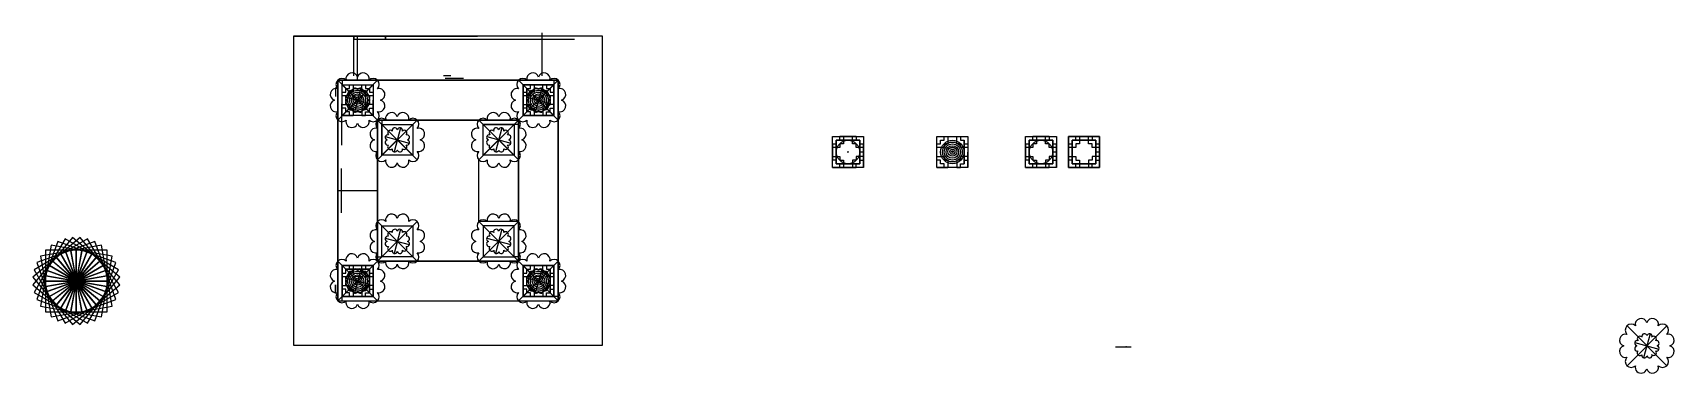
# Model space of a CAD drawing. Header units: inches. Extents: x -350 to 1883, y -36 to 427.
import ezdxf

# ---------------------------------------------------------------- set-up
doc = ezdxf.new("R2010")
doc.units = ezdxf.units.IN
doc.header["$MEASUREMENT"] = 0
for name, color, linetype in [('2ND st', 30, 'Continuous'), ('b', 7, 'Continuous'), ('car', 255, 'Continuous'), ('Chura 1', 210, 'Continuous'), ('Chura_M', 200, 'Continuous'), ('Chura_Top', 80, 'Continuous'), ('PL_C', 150, 'Continuous')]:
    doc.layers.add(name, color=color, linetype=linetype)

# ---------------------------------------------------------------- blocks, each defined once
blk = doc.blocks.new('*U28')
at = {"layer": 'Chura 1'}
blk.add_lwpolyline([(21, -21), (21, 21), (-21, 21), (-21, -21)], close=True, dxfattribs=at)
blk = doc.blocks.new('*U29')
at = {"layer": 'Chura 1', "color": 0, "linetype": 'ByBlock', "lineweight": -2, "transparency": 16777216}
for p, rotation in [((742.3, 174.7), 329.9999999999999), ((747.4, 175.6), 320), ((752.6, 175.6), 310.0000000000001), ((757.7, 174.7), 300.0000000000001), ((721.3, 153.7), 30.0000000000007), ((723.1, 158.6), 20.00000000000076), ((725.7, 163), 10.00000000000078), ((733, 170.3), 349.9999999999999), ((737.4, 172.9), 340), ((762.6, 172.9), 290.0000000000001), ((767, 170.3), 280.0000000000001), ((771, 167), 270.0000000000002), ((774.3, 163), 260.0000000000002), ((776.9, 158.6), 250.0000000000001), ((778.7, 153.7), 240.0000000000001), ((720.4, 148.6), 40.00000000000062), ((720.4, 143.4), 50.00000000000058), ((721.3, 138.3), 60.00000000000059), ((723.1, 133.4), 70.00000000000055), ((779.6, 148.6), 230.0000000000002), ((779.6, 143.4), 220.0000000000002), ((778.7, 138.3), 210.0000000000003), ((776.9, 133.4), 200.0000000000003), ((725.7, 129), 80.00000000000053), ((729, 125), 90.00000000000053), ((733, 121.7), 100.0000000000005), ((737.4, 119.1), 110.0000000000005), ((742.3, 117.3), 120.0000000000004), ((747.4, 116.4), 130.0000000000005), ((752.6, 116.4), 140.0000000000004), ((757.7, 117.3), 150.0000000000004), ((762.6, 119.1), 160.0000000000004), ((767, 121.7), 170.0000000000004), ((774.3, 129), 190.0000000000003), ((771, 125), 180)]:
    blk.add_blockref('*U28', p, dxfattribs=dict(at, rotation=rotation))
blk.add_blockref('*U28', (729, 167), dxfattribs=at)

msp = doc.modelspace()

# ---------------------------------------------------------------- linework, layer by layer
at = {"layer": '2ND st', "extrusion": (0, 1, 0), "elevation": 308.5}
msp.add_lwpolyline([(-311, 372), (-215, 372), (-119, 372)], dxfattribs=at)
at = {"layer": '2ND st', "extrusion": (-1, 0, 0), "elevation": -119}
msp.add_lwpolyline([(-308.5, 372), (-212.5, 372), (-116.5, 372)], dxfattribs=at)
at = {"layer": '2ND st'}
for points, elevation in [([(119, 308.5), (125, 308.5), (125, 302.5), (167, 302.5), (167, 260.5), (125, 260.5), (125, 302.5)], 468), ([(167, 260.5), (125, 302.5), (125, 260.5), (167, 302.5)], 468), ([(311, 308.5), (311, 302.5), (305, 302.5), (305, 260.5), (263, 260.5), (263, 302.5), (305, 302.5)], 468), ([(263, 260.5), (305, 302.5), (263, 302.5), (305, 260.5)], 468), ([(311, 308.5), (311, 116.5)], 372), ([(119, 116.5), (119, 122.5), (125, 122.5), (125, 164.5), (167, 164.5), (167, 122.5), (125, 122.5)], 468), ([(125, 122.5), (167, 164.5), (167, 122.5), (125, 164.5)], 468), ([(311, 116.5), (311, 170.5), (257, 170.5)], 468), ([(311, 116.5), (311, 122.5), (305, 122.5), (305, 164.5), (263, 164.5), (263, 122.5), (305, 122.5)], 468), ([(263, 164.5), (305, 122.5), (305, 164.5), (263, 122.5)], 468)]:
    msp.add_lwpolyline(points, dxfattribs=dict(at, elevation=elevation))
at = {"layer": '2ND st', "extrusion": (1, 0, 0), "elevation": 257}
for points in [[(170.5, 468), (170.5, 588), (254.5, 588)], [(170.5, 588), (170.5, 768), (254.5, 768)]]:
    msp.add_lwpolyline(points, dxfattribs=at)
at = {"layer": '2ND st', "extrusion": (0, 1, 0)}
msp.add_circle((-215, 372, 308.5), 96, dxfattribs=at)
at = {"layer": '2ND st', "extrusion": (-1, 0, 0)}
msp.add_circle((-212.5, 372, -119), 96, dxfattribs=at)
at = {"layer": 'b'}
for points, elevation in [([(65, 362.5), (65, 212.5)], 348), ([(70, 330.5), (70, 274.5)], 48), ([(311, 308.5), (311, 212.5), (311, 116.5)], 468), ([(70, 182.5), (70, 242.5)], 48), ([(65, 212.5), (119, 212.5)], 348), ([(119, 116.5), (215, 116.5), (311, 116.5)], 468)]:
    msp.add_lwpolyline(points, dxfattribs=dict(at, elevation=elevation))
at = {"layer": 'b', "extrusion": (-1, 0, 0), "elevation": -119}
for points in [[(-212.5, 468), (-308.5, 468)], [(-212.5, 348), (-212.5, 468), (-116.5, 468)]]:
    msp.add_lwpolyline(points, dxfattribs=at)
at = {"layer": 'b', "extrusion": (0, 1, 0), "elevation": 308.5}
msp.add_lwpolyline([(-119, 468), (-215, 468), (-311, 468)], dxfattribs=at)
at = {"layer": 'car'}
for points, elevation in [([(343, 368.5), (343, 427)], 48), ([(5, 2.5), (425, 2.5), (425, 422.5), (5, 422.5), (5, 2.5)], 48), ([(5, 422.5), (215, 422.5)], 48), ([(87, 368.5), (87, 422.5)], 48), ([(87, 422.5), (87, 418.5), (387, 418.5)], 48), ([(92, 362.5), (92, 422.5)], 48), ([(215, 422.5), (219, 422.5), (211, 422.5)], 48), ([(317, 422.5), (313, 422.5)], 48), ([(365, 362.5), (65, 362.5), (65, 62.5), (365, 62.5), (365, 362.5)], 150), ([(65, 362.5), (65, 212.5), (65, 62.5)], 198), ([(65, 362.5), (65, 357.5), (65, 352.5), (65, 340.5), (65, 335.5), (65, 330.5)], 198), ([(219, 368.5), (215, 368.5)], 48.1)]:
    msp.add_lwpolyline(points, dxfattribs=dict(at, elevation=elevation))
at = {"layer": 'car', "extrusion": (0, 1, 0)}
for points, elevation in [([(-87, 48), (-87, 150)], 422.5), ([(-130, 48), (-130, 44), (-175, 44), (-175, 48), (-130, 48)], 422.5), ([(-255, 48), (-175, 48), (-175, 44), (-255, 44), (-255, 48)], 422.5), ([(-317, 48), (-313, 48), (-313, 34.5)], 422.5), ([(-365, 198), (-215, 198), (-65, 198)], 362.5), ([(-65, 348), (-365, 348)], 362.5), ([(-65, 198), (-70, 198), (-75, 198), (-87, 198), (-92, 198), (-97, 198)], 362.5), ([(-65, 198), (-215, 198)], 362.5), ([(-215, 48), (-113, 48), (-113, 150)], 362.5), ([(-219, 48.1), (-209, 47.8)], 368.5), ([(-211, 48.1), (-236, 48.1)], 365.5), ([(-215, 48), (-317, 48), (-317, 150)], 362.5), ([(-62, 150), (-62, 198)], 84.5)]:
    msp.add_lwpolyline(points, dxfattribs=dict(at, elevation=elevation))
at = {"layer": 'car', "extrusion": (1, 0, 0)}
for points, elevation in [([(422.5, 48), (418.5, 48), (418.5, 44), (422.5, 44), (422.5, 48)], 130), ([(62.5, 48), (62.5, 198), (212.5, 198), (362.5, 198)], 365), ([(62.5, 348), (362.5, 348)], 365), ([(62.5, 198), (212.5, 198)], 365), ([(62.5, 198), (67.5, 198), (72.5, 198), (84.5, 198), (89.5, 198), (94.5, 198)], 365)]:
    msp.add_lwpolyline(points, dxfattribs=dict(at, elevation=elevation))
at = {"layer": 'car', "elevation": 48}
msp.add_lwpolyline([(65, 62.5), (365, 62.5), (365, 362.5), (65, 362.5)], close=True, dxfattribs=at)
at = {"layer": 'car', "extrusion": (-1, 0, 0)}
for points, elevation in [([(-62.5, 48), (-62.5, 348), (-362.5, 348)], -65), ([(-362.5, 48), (-362.5, 348)], -65), ([(-357.5, 198), (-352.5, 198)], -65), ([(-357.5, 198), (-357.5, 150), (-335.5, 150), (-335.5, 198)], -65), ([(-352.5, 150), (-352.5, 198), (-340.5, 198), (-340.5, 150)], -62), ([(-352.5, 198), (-340.5, 198)], -65), ([(-340.5, 198), (-335.5, 198)], -65), ([(-84.5, 198), (-89.5, 198)], -65), ([(-89.5, 198), (-89.5, 150)], -65), ([(-84.5, 150), (-84.5, 198), (-72.5, 198), (-72.5, 150), (-84.5, 150)], -62), ([(-72.5, 198), (-72.5, 150)], -62), ([(-72.5, 198), (-84.5, 198)], -65), ([(-72.5, 198), (-67.5, 198)], -65), ([(-67.5, 198), (-67.5, 150)], -65)]:
    msp.add_lwpolyline(points, dxfattribs=dict(at, elevation=elevation))
at = {"layer": 'car', "extrusion": (0, -1, 0)}
for points, elevation in [([(65, 48), (65, 198), (215, 198), (365, 198)], -62.5), ([(65, 348), (365, 348)], -62.5), ([(65, 198), (70, 198), (75, 198), (87, 198), (92, 198), (92, 193)], -62.5), ([(70, 198), (70, 150)], -62.5), ([(70, 150), (70, 198)], -59.5), ([(75, 198), (75, 150)], -59.5), ([(87, 198), (87, 150)], -59.5), ([(343, 198), (343, 150)], -59.5), ([(355, 198), (355, 150)], -59.5), ([(360, 198), (360, 150)], -62.5)]:
    msp.add_lwpolyline(points, dxfattribs=dict(at, elevation=elevation))
at = {"layer": 'car', "extrusion": (0, 1, 0)}
for points in [[(-1123, -204), (-1123, -84)], [(-1123, -204), (-1144, -204)], [(-1123, -204), (-1123, -199), (-1144, -199)], [(-1123, -199), (-1123, -189), (-1138, -189)], [(-1123, -189), (-1123, -169), (-1138, -169)], [(-1123, -169), (-1123, -149), (-1133, -149)]]:
    msp.add_lwpolyline(points, dxfattribs=at)
at = {"layer": 'car', "extrusion": (-1, 0, 0)}
msp.add_circle((-212.5, 198, -65), 150, dxfattribs=at)
at = {"layer": 'car', "extrusion": (0, 1, 0)}
msp.add_circle((-215, 198, 362.5), 150, dxfattribs=at)
at = {"layer": 'car', "extrusion": (1, 0, 0)}
msp.add_circle((212.5, 198, 365), 150, dxfattribs=at)
at = {"layer": 'car'}
msp.add_spline([(1123, 0, -84), (1133, 0, -149), (1138, 0, -169), (1138, 0, -189), (1144, 0, -199), (1144, 0, -204)], degree=3, dxfattribs=at)
at = {"layer": 'Chura 1'}
for points, elevation in [([(65, 308.5), (119, 362.5)], 348), ([(65, 362.5), (119, 308.5)], 348), ([(311, 308.5), (365, 362.5)], 348), ([(311, 362.5), (365, 308.5)], 348), ([(365, 362.5), (359, 362.5), (359, 356.5), (317, 356.5), (317, 314.5), (359, 314.5), (359, 356.5)], 348), ([(71, 356.5), (113, 314.5)], 348), ([(71, 314.5), (113, 356.5)], 348), ([(71, 314.5), (113, 356.5)], 348), ([(71, 356.5), (113, 314.5)], 348), ([(71, 314.5), (113, 356.5)], 348), ([(71, 356.5), (113, 314.5)], 348), ([(75.7, 339.9), (108.4, 331.1)], 228), ([(75.7, 339.9), (108.4, 331.1)], 318), ([(96.4, 351.9), (87.6, 319.2)], 228), ([(96.4, 351.9), (87.6, 319.2)], 318), ([(317, 314.5), (359, 356.5)], 348), ([(317, 356.5), (359, 314.5)], 348), ([(359, 356.5), (317, 314.5), (317, 356.5), (359, 314.5)], 348), ([(317, 314.5), (359, 356.5)], 348), ([(317, 356.5), (359, 314.5)], 348), ([(321.7, 339.9), (354.4, 331.1)], 228), ([(321.7, 339.9), (354.4, 331.1)], 318), ([(342.4, 351.9), (333.6, 319.2)], 228), ([(342.4, 351.9), (333.6, 319.2)], 318), ([(119, 254.5), (173, 308.5)], 468), ([(119, 308.5), (173, 254.5)], 468), ([(150.4, 297.9), (141.6, 265.2)], 348), ([(150.4, 297.9), (141.6, 265.2)], 438), ([(257, 254.5), (311, 308.5)], 468), ([(257, 308.5), (311, 254.5)], 468), ([(288.4, 297.9), (279.6, 265.2)], 348), ([(288.4, 297.9), (279.6, 265.2)], 438), ([(129.7, 285.9), (162.4, 277.1)], 348), ([(129.7, 285.9), (162.4, 277.1)], 438), ([(267.7, 285.9), (300.4, 277.1)], 348), ([(267.7, 285.9), (300.4, 277.1)], 438), ([(119, 116.5), (173, 170.5)], 468), ([(119, 170.5), (173, 116.5)], 468), ([(150.4, 159.9), (141.6, 127.2)], 348), ([(150.4, 159.9), (141.6, 127.2)], 438), ([(257, 116.5), (311, 170.5)], 468), ([(257, 170.5), (311, 116.5)], 468), ([(288.4, 159.9), (279.6, 127.2)], 348), ([(288.4, 159.9), (279.6, 127.2)], 438), ([(129.7, 147.9), (162.4, 139.1)], 348), ([(129.7, 147.9), (162.4, 139.1)], 438), ([(267.7, 147.9), (300.4, 139.1)], 348), ([(267.7, 147.9), (300.4, 139.1)], 438), ([(65, 62.5), (119, 116.5)], 348), ([(65, 116.5), (119, 62.5)], 348), ([(311, 62.5), (365, 116.5)], 348), ([(311, 116.5), (365, 62.5)], 348), ([(65, 62.5), (71, 62.5), (71, 68.5), (113, 68.5), (113, 110.5), (71, 110.5), (71, 68.5)], 348), ([(71, 68.5), (113, 110.5)], 348), ([(71, 110.5), (113, 68.5)], 348), ([(71, 110.5), (113, 68.5), (113, 110.5), (71, 68.5)], 348), ([(71, 68.5), (113, 110.5)], 348), ([(71, 110.5), (113, 68.5)], 348), ([(75.7, 93.9), (108.4, 85.1)], 228), ([(75.7, 93.9), (108.4, 85.1)], 318), ([(96.4, 105.9), (87.6, 73.2)], 228), ([(96.4, 105.9), (87.6, 73.2)], 318), ([(365, 62.5), (365, 68.5), (359, 68.5), (359, 110.5), (317, 110.5), (317, 68.5), (359, 68.5)], 348), ([(359, 68.5), (317, 110.5), (359, 110.5), (317, 68.5)], 348), ([(317, 68.5), (359, 110.5)], 348), ([(317, 110.5), (359, 68.5)], 348), ([(317, 68.5), (359, 110.5)], 348), ([(317, 110.5), (359, 68.5)], 348), ([(321.7, 93.9), (354.4, 85.1)], 228), ([(321.7, 93.9), (354.4, 85.1)], 318), ([(342.4, 105.9), (333.6, 73.2)], 228), ([(342.4, 105.9), (333.6, 73.2)], 318), ([(1818.5, -25.5), (1872.5, 28.5)], 120), ([(1818.5, 28.5), (1872.5, -25.5)], 120), ([(1829.2, 5.9), (1861.9, -2.9)], 90), ([(1849.9, 17.9), (1841.1, -14.8)], 90)]:
    msp.add_lwpolyline(points, dxfattribs=dict(at, elevation=elevation))
for points in [[(1829.2, 5.9), (1861.9, -2.9)], [(1849.9, 17.9), (1841.1, -14.8)]]:
    msp.add_lwpolyline(points, dxfattribs=at)
for centre, radius, start, end in [((70.7, 356.8, 348), 8.07, 45, 225), ((84.2, 364.6, 348), 8.07, 15, 195), ((99.8, 364.6, 348), 8.07, 345, 165), ((113.3, 356.8, 348), 8.07, 315, 135), ((316.7, 356.8, 348), 8.07, 45, 225), ((330.2, 364.6, 348), 8.07, 15, 195), ((345.8, 364.6, 348), 8.07, 345, 165), ((359.3, 356.8, 348), 8.07, 315, 135), ((62.9, 343.3, 348), 8.07, 75, 255), ((62.9, 327.7, 348), 8.07, 105, 285), ((79.1, 339, 228), 3.59, 75, 255), ((79.1, 339, 318), 3.59, 75, 255), ((79.1, 332, 228), 3.59, 105, 285), ((79.1, 332, 318), 3.59, 105, 285), ((82.6, 345, 228), 3.59, 45, 225), ((82.6, 345, 318), 3.59, 45, 225), ((88.6, 348.4, 228), 3.59, 15, 195), ((88.6, 348.4, 318), 3.59, 15, 195), ((95.5, 348.4, 228), 3.59, 345, 165), ((95.5, 348.4, 318), 3.59, 345, 165), ((101.5, 345, 228), 3.59, 315, 135), ((101.5, 345, 318), 3.59, 315, 135), ((105, 339, 228), 3.59, 285, 105), ((105, 339, 318), 3.59, 285, 105), ((105, 332, 228), 3.59, 255, 75), ((105, 332, 318), 3.59, 255, 75), ((121.1, 343.3, 348), 8.07, 285, 105), ((121.1, 327.7, 348), 8.07, 255, 75), ((308.9, 343.3, 348), 8.07, 75, 255), ((308.9, 327.7, 348), 8.07, 105, 285), ((325.1, 339, 228), 3.59, 75, 255), ((325.1, 339, 318), 3.59, 75, 255), ((325.1, 332, 228), 3.59, 105, 285), ((325.1, 332, 318), 3.59, 105, 285), ((328.6, 345, 228), 3.59, 45, 225), ((328.6, 345, 318), 3.59, 45, 225), ((334.6, 348.4, 228), 3.59, 15, 195), ((334.6, 348.4, 318), 3.59, 15, 195), ((341.5, 348.4, 228), 3.59, 345, 165), ((341.5, 348.4, 318), 3.59, 345, 165), ((347.5, 345, 228), 3.59, 315, 135), ((347.5, 345, 318), 3.59, 315, 135), ((351, 339, 228), 3.59, 285, 105), ((351, 339, 318), 3.59, 285, 105), ((351, 332, 228), 3.59, 255, 75), ((351, 332, 318), 3.59, 255, 75), ((367.1, 343.3, 348), 8.07, 285, 105), ((367.1, 327.7, 348), 8.07, 255, 75), ((70.7, 314.2, 348), 8.07, 135, 315), ((82.6, 325.9, 228), 3.68, 134.5948, 314.5948), ((82.6, 325.9, 318), 3.68, 134.5948, 314.5948), ((88.7, 322.6, 228), 3.52, 167.6224, 344.6973), ((88.7, 322.6, 318), 3.52, 167.6224, 344.6973), ((95.5, 322.6, 228), 3.59, 195, 15), ((95.5, 322.6, 318), 3.59, 195, 15), ((101.5, 326, 228), 3.59, 225, 45), ((101.5, 326, 318), 3.59, 225, 45), ((113.3, 314.2, 348), 8.07, 225, 45), ((138.2, 310.6, 468), 8.07, 15, 195), ((153.8, 310.6, 468), 8.07, 345, 165), ((276.2, 310.6, 468), 8.07, 15, 195), ((291.8, 310.6, 468), 8.07, 345, 165), ((316.7, 314.2, 348), 8.07, 135, 315), ((328.6, 325.9, 228), 3.68, 134.5948, 314.5948), ((328.6, 325.9, 318), 3.68, 134.5948, 314.5948), ((334.7, 322.6, 228), 3.52, 167.6224, 344.6973), ((334.7, 322.6, 318), 3.52, 167.6224, 344.6973), ((341.5, 322.6, 228), 3.59, 195, 15), ((341.5, 322.6, 318), 3.59, 195, 15), ((347.5, 326, 228), 3.59, 225, 45), ((347.5, 326, 318), 3.59, 225, 45), ((359.3, 314.2, 348), 8.07, 225, 45), ((84.2, 306.4, 348), 8.07, 165, 345), ((99.8, 306.4, 348), 8.07, 195, 15), ((116.9, 289.3, 468), 8.07, 75, 255), ((124.7, 302.8, 468), 8.07, 45, 225), ((136.6, 291, 348), 3.59, 45, 225), ((136.6, 291, 438), 3.59, 45, 225), ((142.6, 294.4, 348), 3.59, 15, 195), ((142.6, 294.4, 438), 3.59, 15, 195), ((149.5, 294.4, 348), 3.59, 345, 165), ((149.5, 294.4, 438), 3.59, 345, 165), ((155.5, 291, 348), 3.59, 315, 135), ((155.5, 291, 438), 3.59, 315, 135), ((167.3, 302.8, 468), 8.07, 315, 135), ((175.1, 289.3, 468), 8.07, 285, 105), ((254.9, 289.3, 468), 8.07, 75, 255), ((262.7, 302.8, 468), 8.07, 45, 225), ((274.6, 291, 348), 3.59, 45, 225), ((274.6, 291, 438), 3.59, 45, 225), ((280.6, 294.4, 348), 3.59, 15, 195), ((280.6, 294.4, 438), 3.59, 15, 195), ((287.5, 294.4, 348), 3.59, 345, 165), ((287.5, 294.4, 438), 3.59, 345, 165), ((293.5, 291, 348), 3.59, 315, 135), ((293.5, 291, 438), 3.59, 315, 135), ((305.3, 302.8, 468), 8.07, 315, 135), ((313.1, 289.3, 468), 8.07, 285, 105), ((330.2, 306.4, 348), 8.07, 165, 345), ((345.8, 306.4, 348), 8.07, 195, 15), ((116.9, 273.7, 468), 8.07, 105, 285), ((133.1, 285, 348), 3.59, 75, 255), ((133.1, 285, 438), 3.59, 75, 255), ((133.1, 278, 348), 3.59, 105, 285), ((133.1, 278, 438), 3.59, 105, 285), ((136.6, 271.9, 348), 3.68, 134.5948, 314.5948), ((136.6, 271.9, 438), 3.68, 134.5948, 314.5948), ((142.7, 268.6, 348), 3.52, 167.6224, 344.6973), ((142.7, 268.6, 438), 3.52, 167.6224, 344.6973), ((149.5, 268.6, 348), 3.59, 195, 15), ((149.5, 268.6, 438), 3.59, 195, 15), ((155.5, 272, 348), 3.59, 225, 45), ((155.5, 272, 438), 3.59, 225, 45), ((159, 285, 348), 3.59, 285, 105), ((159, 285, 438), 3.59, 285, 105), ((159, 278, 348), 3.59, 255, 75), ((159, 278, 438), 3.59, 255, 75), ((175.1, 273.7, 468), 8.07, 255, 75), ((254.9, 273.7, 468), 8.07, 105, 285), ((271.1, 285, 348), 3.59, 75, 255), ((271.1, 285, 438), 3.59, 75, 255), ((271.1, 278, 348), 3.59, 105, 285), ((271.1, 278, 438), 3.59, 105, 285), ((274.6, 271.9, 348), 3.68, 134.5948, 314.5948), ((274.6, 271.9, 438), 3.68, 134.5948, 314.5948), ((280.7, 268.6, 348), 3.52, 167.6224, 344.6973), ((280.7, 268.6, 438), 3.52, 167.6224, 344.6973), ((287.5, 268.6, 348), 3.59, 195, 15), ((287.5, 268.6, 438), 3.59, 195, 15), ((293.5, 272, 348), 3.59, 225, 45), ((293.5, 272, 438), 3.59, 225, 45), ((297, 285, 348), 3.59, 285, 105), ((297, 285, 438), 3.59, 285, 105), ((297, 278, 348), 3.59, 255, 75), ((297, 278, 438), 3.59, 255, 75), ((313.1, 273.7, 468), 8.07, 255, 75), ((124.7, 260.2, 468), 8.07, 135, 315), ((138.2, 252.4, 468), 8.07, 165, 345), ((153.8, 252.4, 468), 8.07, 195, 15), ((167.3, 260.2, 468), 8.07, 225, 45), ((262.7, 260.2, 468), 8.07, 135, 315), ((276.2, 252.4, 468), 8.07, 165, 345), ((291.8, 252.4, 468), 8.07, 195, 15), ((305.3, 260.2, 468), 8.07, 225, 45), ((138.2, 172.6, 468), 8.07, 15, 195), ((153.8, 172.6, 468), 8.07, 345, 165), ((276.2, 172.6, 468), 8.07, 15, 195), ((291.8, 172.6, 468), 8.07, 345, 165), ((116.9, 151.3, 468), 8.07, 75, 255), ((124.7, 164.8, 468), 8.07, 45, 225), ((136.6, 153, 348), 3.59, 45, 225), ((136.6, 153, 438), 3.59, 45, 225), ((142.6, 156.4, 348), 3.59, 15, 195), ((142.6, 156.4, 438), 3.59, 15, 195), ((149.5, 156.4, 348), 3.59, 345, 165), ((149.5, 156.4, 438), 3.59, 345, 165), ((155.5, 153, 348), 3.59, 315, 135), ((155.5, 153, 438), 3.59, 315, 135), ((167.3, 164.8, 468), 8.07, 315, 135), ((175.1, 151.3, 468), 8.07, 285, 105), ((254.9, 151.3, 468), 8.07, 75, 255), ((262.7, 164.8, 468), 8.07, 45, 225), ((274.6, 153, 348), 3.59, 45, 225), ((274.6, 153, 438), 3.59, 45, 225), ((280.6, 156.4, 348), 3.59, 15, 195), ((280.6, 156.4, 438), 3.59, 15, 195), ((287.5, 156.4, 348), 3.59, 345, 165), ((287.5, 156.4, 438), 3.59, 345, 165), ((293.5, 153, 348), 3.59, 315, 135), ((293.5, 153, 438), 3.59, 315, 135), ((305.3, 164.8, 468), 8.07, 315, 135), ((313.1, 151.3, 468), 8.07, 285, 105), ((116.9, 135.7, 468), 8.07, 105, 285), ((133.1, 147, 348), 3.59, 75, 255), ((133.1, 147, 438), 3.59, 75, 255), ((133.1, 140, 348), 3.59, 105, 285), ((133.1, 140, 438), 3.59, 105, 285), ((136.6, 133.9, 348), 3.68, 134.5948, 314.5948), ((136.6, 133.9, 438), 3.68, 134.5948, 314.5948), ((155.5, 134, 348), 3.59, 225, 45), ((155.5, 134, 438), 3.59, 225, 45), ((159, 147, 348), 3.59, 285, 105), ((159, 147, 438), 3.59, 285, 105), ((159, 140, 348), 3.59, 255, 75), ((159, 140, 438), 3.59, 255, 75), ((175.1, 135.7, 468), 8.07, 255, 75), ((254.9, 135.7, 468), 8.07, 105, 285), ((271.1, 147, 348), 3.59, 75, 255), ((271.1, 147, 438), 3.59, 75, 255), ((271.1, 140, 348), 3.59, 105, 285), ((271.1, 140, 438), 3.59, 105, 285), ((274.6, 133.9, 348), 3.68, 134.5948, 314.5948), ((274.6, 133.9, 438), 3.68, 134.5948, 314.5948), ((293.5, 134, 348), 3.59, 225, 45), ((293.5, 134, 438), 3.59, 225, 45), ((297, 147, 348), 3.59, 285, 105), ((297, 147, 438), 3.59, 285, 105), ((297, 140, 348), 3.59, 255, 75), ((297, 140, 438), 3.59, 255, 75), ((313.1, 135.7, 468), 8.07, 255, 75), ((70.7, 110.8, 348), 8.07, 45, 225), ((84.2, 118.6, 348), 8.07, 15, 195), ((99.8, 118.6, 348), 8.07, 345, 165), ((113.3, 110.8, 348), 8.07, 315, 135), ((124.7, 122.2, 468), 8.07, 135, 315), ((138.2, 114.4, 468), 8.07, 165, 345), ((142.7, 130.6, 348), 3.52, 167.6224, 344.6973), ((142.7, 130.6, 438), 3.52, 167.6224, 344.6973), ((149.5, 130.6, 348), 3.59, 195, 15), ((149.5, 130.6, 438), 3.59, 195, 15), ((153.8, 114.4, 468), 8.07, 195, 15), ((167.3, 122.2, 468), 8.07, 225, 45), ((262.7, 122.2, 468), 8.07, 135, 315), ((276.2, 114.4, 468), 8.07, 165, 345), ((280.7, 130.6, 348), 3.52, 167.6224, 344.6973), ((280.7, 130.6, 438), 3.52, 167.6224, 344.6973), ((287.5, 130.6, 348), 3.59, 195, 15), ((287.5, 130.6, 438), 3.59, 195, 15), ((291.8, 114.4, 468), 8.07, 195, 15), ((305.3, 122.2, 468), 8.07, 225, 45), ((316.7, 110.8, 348), 8.07, 45, 225), ((330.2, 118.6, 348), 8.07, 15, 195), ((345.8, 118.6, 348), 8.07, 345, 165), ((359.3, 110.8, 348), 8.07, 315, 135), ((62.9, 97.3, 348), 8.07, 75, 255), ((62.9, 81.7, 348), 8.07, 105, 285), ((79.1, 93, 228), 3.59, 75, 255), ((79.1, 93, 318), 3.59, 75, 255), ((79.1, 86, 228), 3.59, 105, 285), ((79.1, 86, 318), 3.59, 105, 285), ((82.6, 99, 228), 3.59, 45, 225), ((82.6, 99, 318), 3.59, 45, 225), ((88.6, 102.4, 228), 3.59, 15, 195), ((88.6, 102.4, 318), 3.59, 15, 195), ((95.5, 102.4, 228), 3.59, 345, 165), ((95.5, 102.4, 318), 3.59, 345, 165), ((101.5, 99, 228), 3.59, 315, 135), ((101.5, 99, 318), 3.59, 315, 135), ((105, 93, 228), 3.59, 285, 105), ((105, 93, 318), 3.59, 285, 105), ((105, 86, 228), 3.59, 255, 75), ((105, 86, 318), 3.59, 255, 75), ((121.1, 97.3, 348), 8.07, 285, 105), ((121.1, 81.7, 348), 8.07, 255, 75), ((308.9, 97.3, 348), 8.07, 75, 255), ((308.9, 81.7, 348), 8.07, 105, 285), ((325.1, 93, 228), 3.59, 75, 255), ((325.1, 93, 318), 3.59, 75, 255), ((325.1, 86, 228), 3.59, 105, 285), ((325.1, 86, 318), 3.59, 105, 285), ((328.6, 99, 228), 3.59, 45, 225), ((328.6, 99, 318), 3.59, 45, 225), ((334.6, 102.4, 228), 3.59, 15, 195), ((334.6, 102.4, 318), 3.59, 15, 195), ((341.5, 102.4, 228), 3.59, 345, 165), ((341.5, 102.4, 318), 3.59, 345, 165), ((347.5, 99, 228), 3.59, 315, 135), ((347.5, 99, 318), 3.59, 315, 135), ((351, 93, 228), 3.59, 285, 105), ((351, 93, 318), 3.59, 285, 105), ((351, 86, 228), 3.59, 255, 75), ((351, 86, 318), 3.59, 255, 75), ((367.1, 97.3, 348), 8.07, 285, 105), ((367.1, 81.7, 348), 8.07, 255, 75), ((70.7, 68.2, 348), 8.07, 135, 315), ((82.6, 79.9, 228), 3.68, 134.5948, 314.5948), ((82.6, 79.9, 318), 3.68, 134.5948, 314.5948), ((88.7, 76.6, 228), 3.52, 167.6224, 344.6973), ((88.7, 76.6, 318), 3.52, 167.6224, 344.6973), ((95.5, 76.6, 228), 3.59, 195, 15), ((95.5, 76.6, 318), 3.59, 195, 15), ((101.5, 80, 228), 3.59, 225, 45), ((101.5, 80, 318), 3.59, 225, 45), ((113.3, 68.2, 348), 8.07, 225, 45), ((316.7, 68.2, 348), 8.07, 135, 315), ((328.6, 79.9, 228), 3.68, 134.5948, 314.5948), ((328.6, 79.9, 318), 3.68, 134.5948, 314.5948), ((334.7, 76.6, 228), 3.52, 167.6224, 344.6973), ((334.7, 76.6, 318), 3.52, 167.6224, 344.6973), ((341.5, 76.6, 228), 3.59, 195, 15), ((341.5, 76.6, 318), 3.59, 195, 15), ((347.5, 80, 228), 3.59, 225, 45), ((347.5, 80, 318), 3.59, 225, 45), ((359.3, 68.2, 348), 8.07, 225, 45), ((84.2, 60.4, 348), 8.07, 165, 345), ((99.8, 60.4, 348), 8.07, 195, 15), ((330.2, 60.4, 348), 8.07, 165, 345), ((345.8, 60.4, 348), 8.07, 195, 15), ((1824.2, 22.8, 120), 8.07, 45, 225), ((1837.7, 30.6, 120), 8.07, 15, 195), ((1853.3, 30.6, 120), 8.07, 345, 165), ((1866.8, 22.8, 120), 8.07, 315, 135), ((1816.4, 9.3, 120), 8.07, 75, 255), ((1816.4, -6.3, 120), 8.07, 105, 285), ((1832.6, 5), 3.59, 75, 255), ((1832.6, 5, 90), 3.59, 75, 255), ((1832.6, -2), 3.59, 105, 285), ((1832.6, -2, 90), 3.59, 105, 285), ((1836.1, 11), 3.59, 45, 225), ((1836.1, 11, 90), 3.59, 45, 225), ((1842.1, 14.4), 3.59, 15, 195), ((1842.1, 14.4, 90), 3.59, 15, 195), ((1849, 14.4), 3.59, 345, 165), ((1849, 14.4, 90), 3.59, 345, 165), ((1855, 11), 3.59, 315, 135), ((1855, 11, 90), 3.59, 315, 135), ((1858.5, 5), 3.59, 285, 105), ((1858.5, 5, 90), 3.59, 285, 105), ((1858.5, -2), 3.59, 255, 75), ((1858.5, -2, 90), 3.59, 255, 75), ((1874.6, 9.3, 120), 8.07, 285, 105), ((1874.6, -6.3, 120), 8.07, 255, 75), ((1824.2, -19.8, 120), 8.07, 135, 315), ((1836.1, -8.1), 3.68, 134.5948, 314.5948), ((1836.1, -8.1, 90), 3.68, 134.5948, 314.5948), ((1842.2, -11.4), 3.52, 167.6224, 344.6973), ((1842.2, -11.4, 90), 3.52, 167.6224, 344.6973), ((1849, -11.4), 3.59, 195, 15), ((1849, -11.4, 90), 3.59, 195, 15), ((1855, -8), 3.59, 225, 45), ((1855, -8, 90), 3.59, 225, 45), ((1866.8, -19.8, 120), 8.07, 225, 45), ((1837.7, -27.6, 120), 8.07, 165, 345), ((1853.3, -27.6, 120), 8.07, 195, 15)]:
    msp.add_arc(centre, radius, start, end, dxfattribs=at)
at = {"layer": 'Chura_M', "elevation": 348}
for points in [[(71, 346.5), (76, 346.5), (76, 351.5), (81, 351.5), (81, 356.5), (86, 356.5), (86, 346.5), (81, 346.5), (81, 341.5), (71, 341.5)], [(71, 314.5), (71, 356.5), (113, 356.5), (113, 314.5)], [(103, 356.5), (103, 351.5), (108, 351.5), (108, 346.5), (113, 346.5), (113, 341.5), (103, 341.5), (103, 346.5), (98, 346.5), (98, 356.5)], [(317, 346.5), (322, 346.5), (322, 351.5), (327, 351.5), (327, 356.5), (332, 356.5), (332, 346.5), (327, 346.5), (327, 341.5), (317, 341.5)], [(317, 314.5), (317, 356.5), (359, 356.5), (359, 314.5)], [(349, 356.5), (349, 351.5), (354, 351.5), (354, 346.5), (359, 346.5), (359, 341.5), (349, 341.5), (349, 346.5), (344, 346.5), (344, 356.5)], [(98, 314.5), (103, 314.5), (103, 319.5), (108, 319.5), (108, 324.5), (113, 324.5), (113, 329.5), (108, 329.5), (103, 329.5), (103, 324.5), (98, 324.5), (98, 314.5)], [(344, 314.5), (349, 314.5), (349, 319.5), (354, 319.5), (354, 324.5), (359, 324.5), (359, 329.5), (354, 329.5), (349, 329.5), (349, 324.5), (344, 324.5), (344, 314.5)], [(71, 100.5), (76, 100.5), (76, 105.5), (81, 105.5), (81, 110.5), (86, 110.5), (86, 100.5), (81, 100.5), (81, 95.5), (71, 95.5)], [(71, 68.5), (71, 110.5), (113, 110.5), (113, 68.5)], [(103, 110.5), (103, 105.5), (108, 105.5), (108, 100.5), (113, 100.5), (113, 95.5), (103, 95.5), (103, 100.5), (98, 100.5), (98, 110.5)], [(317, 100.5), (322, 100.5), (322, 105.5), (327, 105.5), (327, 110.5), (332, 110.5), (332, 100.5), (327, 100.5), (327, 95.5), (317, 95.5)], [(317, 68.5), (317, 110.5), (359, 110.5), (359, 68.5)], [(349, 110.5), (349, 105.5), (354, 105.5), (354, 100.5), (359, 100.5), (359, 95.5), (349, 95.5), (349, 100.5), (344, 100.5), (344, 110.5)], [(98, 68.5), (103, 68.5), (103, 73.5), (108, 73.5), (108, 78.5), (113, 78.5), (113, 83.5), (108, 83.5), (103, 83.5), (103, 78.5), (98, 78.5), (98, 68.5)], [(344, 68.5), (349, 68.5), (349, 73.5), (354, 73.5), (354, 78.5), (359, 78.5), (359, 83.5), (354, 83.5), (349, 83.5), (349, 78.5), (344, 78.5), (344, 68.5)]]:
    msp.add_lwpolyline(points, close=True, dxfattribs=at)
at = {"layer": 'Chura_M'}
for points, elevation in [([(113, 314.5), (113, 335.5)], 348), ([(359, 314.5), (359, 335.5)], 348), ([(71, 314.5), (76, 314.5), (81, 314.5), (81, 319.5), (76, 319.5), (76, 324.5), (71, 324.5), (71, 329.5), (81, 329.5), (81, 324.5), (86, 324.5), (86, 314.5)], 348), ([(71, 314.5), (81, 314.5), (86, 314.5)], 348), ([(317, 314.5), (322, 314.5), (327, 314.5), (327, 319.5), (322, 319.5), (322, 324.5), (317, 324.5), (317, 329.5), (327, 329.5), (327, 324.5), (332, 324.5), (332, 314.5)], 348), ([(317, 314.5), (327, 314.5), (332, 314.5)], 348), ([(780, 265), (775, 265), (775, 249), (743, 249), (743, 281), (775, 281), (775, 265)], 58), ([(1042.5, 265), (1037.5, 265), (1037.5, 249), (1005.5, 249), (1005.5, 281), (1037.5, 281), (1037.5, 265)], 58), ([(1101, 265), (1096, 265), (1096, 249), (1064, 249), (1064, 281), (1096, 281), (1096, 265)], 58), ([(113, 68.5), (113, 89.5)], 348), ([(359, 68.5), (359, 89.5)], 348), ([(71, 68.5), (76, 68.5), (81, 68.5), (81, 73.5), (76, 73.5), (76, 78.5), (71, 78.5), (71, 83.5), (81, 83.5), (81, 78.5), (86, 78.5), (86, 68.5)], 348), ([(71, 68.5), (81, 68.5), (86, 68.5)], 348), ([(317, 68.5), (322, 68.5), (327, 68.5), (327, 73.5), (322, 73.5), (322, 78.5), (317, 78.5), (317, 83.5), (327, 83.5), (327, 78.5), (332, 78.5), (332, 68.5)], 348), ([(317, 68.5), (327, 68.5), (332, 68.5)], 348)]:
    msp.add_lwpolyline(points, dxfattribs=dict(at, elevation=elevation))
for points in [[(738, 276), (743, 276), (743, 281), (748, 281), (748, 286), (753, 286), (753, 276), (748, 276), (748, 271), (738, 271)], [(738, 244), (738, 286), (780, 286), (780, 244)], [(770, 286), (770, 281), (775, 281), (775, 276), (780, 276), (780, 271), (770, 271), (770, 276), (765, 276), (765, 286)], [(880, 276), (885, 276), (885, 281), (890, 281), (890, 286), (895, 286), (895, 276), (890, 276), (890, 271), (880, 271)], [(880, 244), (880, 286), (922, 286), (922, 244)], [(912, 286), (912, 281), (917, 281), (917, 276), (922, 276), (922, 271), (912, 271), (912, 276), (907, 276), (907, 286)], [(1000.5, 276), (1005.5, 276), (1005.5, 281), (1010.5, 281), (1010.5, 286), (1015.5, 286), (1015.5, 276), (1010.5, 276), (1010.5, 271), (1000.5, 271)], [(1000.5, 244), (1000.5, 286), (1042.5, 286), (1042.5, 244)], [(1032.5, 286), (1032.5, 281), (1037.5, 281), (1037.5, 276), (1042.5, 276), (1042.5, 271), (1032.5, 271), (1032.5, 276), (1027.5, 276), (1027.5, 286)], [(1059, 276), (1064, 276), (1064, 281), (1069, 281), (1069, 286), (1074, 286), (1074, 276), (1069, 276), (1069, 271), (1059, 271)], [(1059, 244), (1059, 286), (1101, 286), (1101, 244)], [(1091, 286), (1091, 281), (1096, 281), (1096, 276), (1101, 276), (1101, 271), (1091, 271), (1091, 276), (1086, 276), (1086, 286)], [(765, 244), (770, 244), (770, 249), (775, 249), (775, 254), (780, 254), (780, 259), (775, 259), (770, 259), (770, 254), (765, 254), (765, 244)], [(907, 244), (912, 244), (912, 249), (917, 249), (917, 254), (922, 254), (922, 259), (917, 259), (912, 259), (912, 254), (907, 254), (907, 244)], [(1027.5, 244), (1032.5, 244), (1032.5, 249), (1037.5, 249), (1037.5, 254), (1042.5, 254), (1042.5, 259), (1037.5, 259), (1032.5, 259), (1032.5, 254), (1027.5, 254), (1027.5, 244)], [(1086, 244), (1091, 244), (1091, 249), (1096, 249), (1096, 254), (1101, 254), (1101, 259), (1096, 259), (1091, 259), (1091, 254), (1086, 254), (1086, 244)]]:
    msp.add_lwpolyline(points, close=True, dxfattribs=at)
for points in [[(738, 244), (743, 244), (748, 244), (748, 249), (743, 249), (743, 254), (738, 254), (738, 259), (748, 259), (748, 254), (753, 254), (753, 244)], [(780, 244), (780, 265)], [(880, 244), (885, 244), (890, 244), (890, 249), (885, 249), (885, 254), (880, 254), (880, 259), (890, 259), (890, 254), (895, 254), (895, 244)], [(922, 244), (922, 265)], [(1000.5, 244), (1005.5, 244), (1010.5, 244), (1010.5, 249), (1005.5, 249), (1005.5, 254), (1000.5, 254), (1000.5, 259), (1010.5, 259), (1010.5, 254), (1015.5, 254), (1015.5, 244)], [(1042.5, 244), (1042.5, 265)], [(1059, 244), (1064, 244), (1069, 244), (1069, 249), (1064, 249), (1064, 254), (1059, 254), (1059, 259), (1069, 259), (1069, 254), (1074, 254), (1074, 244)], [(1101, 244), (1101, 265)], [(738, 244), (748, 244), (753, 244)], [(880, 244), (890, 244), (895, 244)], [(1000.5, 244), (1010.5, 244), (1015.5, 244)], [(1059, 244), (1069, 244), (1074, 244)]]:
    msp.add_lwpolyline(points, dxfattribs=at)
at = {"layer": 'Chura_M', "extrusion": (1, 0, 0)}
for elevation in [780, 1042.5, 1101]:
    msp.add_lwpolyline([(259, 0), (265, 0), (265, 58)], dxfattribs=dict(at, elevation=elevation))
at = {"layer": 'Chura_M'}
for centre, radius in [((92, 335.5, 406), 16), ((92, 335.5, 468), 0.5), ((338, 335.5, 406), 16), ((338, 335.5, 468), 0.5), ((338, 335.5, 492), 0.5), ((759, 265, 58), 16), ((901, 265, 58), 16), ((1021.5, 265, 58), 16), ((759, 265, 120), 0.5), ((901, 265, 120), 0.5), ((92, 89.5, 406), 16), ((92, 89.5, 468), 0.5), ((92, 89.5, 492), 0.5), ((338, 89.5, 406), 16), ((338, 89.5, 468), 0.5)]:
    msp.add_circle(centre, radius, dxfattribs=at)
at = {"layer": 'Chura_M', "extrusion": (-1, 0, 0)}
for centre, radius in [((-335.5, 390, -317), 11), ((-335.5, 390, -322), 16), ((-265, 42, -738), 11), ((-265, 42, -743), 16), ((-265, 42, -1000.5), 11), ((-265, 42, -1005.5), 16), ((-265, 42, -1059), 11), ((-265, 42, -1064), 16)]:
    msp.add_circle(centre, radius, dxfattribs=at)
at = {"layer": 'Chura_M', "extrusion": (0, 1, 0)}
for centre, radius in [((-759, 42, 281), 16), ((-759, 42, 286), 11), ((-759, 42, 286), 6), ((-1021.5, 42, 281), 16), ((-1021.5, 42, 286), 11), ((-1021.5, 42, 286), 6), ((-1080, 42, 281), 16), ((-1080, 42, 286), 11), ((-1080, 42, 286), 6), ((-92, 390, 105.5), 16), ((-92, 390, 110.5), 11), ((-92, 390, 110.5), 6), ((-338, 390, 110.5), 6)]:
    msp.add_circle(centre, radius, dxfattribs=at)
at = {"layer": 'Chura_M', "extrusion": (1, 0, 0)}
for centre, radius in [((265, 42, 775), 16), ((265, 42, 780), 11), ((265, 42, 780), 6), ((265, 42, 917), 16), ((265, 42, 1037.5), 16), ((265, 42, 1042.5), 11), ((265, 42, 1042.5), 6), ((265, 42, 1096), 16), ((265, 42, 1101), 11), ((265, 42, 1101), 6), ((89.5, 390, 108), 16), ((89.5, 390, 113), 11), ((89.5, 390, 113), 6), ((89.5, 390, 354), 16)]:
    msp.add_circle(centre, radius, dxfattribs=at)
at = {"layer": 'Chura_M', "extrusion": (0, -1, 0)}
for centre, radius in [((759, 42, -249), 16), ((1021.5, 42, -249), 16), ((1080, 42, -249), 16), ((759, 42, -244), 11), ((1021.5, 42, -244), 11), ((1080, 42, -244), 11)]:
    msp.add_circle(centre, radius, dxfattribs=at)
at = {"layer": 'Chura_Top'}
for points, elevation in [([(65, 362.5), (71, 362.5), (71, 356.5), (113, 356.5), (113, 314.5), (71, 314.5), (71, 356.5)], 348), ([(119, 116.5), (311, 116.5)], 468)]:
    msp.add_lwpolyline(points, dxfattribs=dict(at, elevation=elevation))
at = {"layer": 'Chura_Top', "extrusion": (1, 0, 0), "elevation": 311}
msp.add_lwpolyline([(116.5, 372), (212.5, 372), (308.5, 372)], dxfattribs=at)
at = {"layer": 'Chura_Top', "extrusion": (0, -1, 0), "elevation": -116.5}
msp.add_lwpolyline([(311, 468), (311, 372), (215, 372), (119, 372)], dxfattribs=at)
at = {"layer": 'Chura_Top'}
for centre, radius in [((92, 335.5, 406), 16), ((92, 335.5, 406), 13.5), ((92, 335.5, 416), 11), ((92, 335.5, 426), 8.5), ((92, 336, 436), 6), ((92, 336, 446), 3.5), ((92, 336, 456), 1.25), ((92, 336, 466), 1.25), ((338, 335.5, 406), 16), ((338, 335.5, 406), 13.5), ((338, 335.5, 416), 11), ((338, 335.5, 426), 8.5), ((338, 336, 436), 6), ((338, 336, 446), 3.5), ((338, 336, 456), 1.25), ((338, 336, 466), 1.25), ((338, 335.5, 492), 0.25), ((901, 265, 58), 16), ((901, 265, 58), 13.5), ((901, 265, 68), 11), ((901, 265, 78), 8.5), ((901, 265.5, 88), 6), ((901, 265.5, 98), 3.5), ((901, 265.5, 108), 1.25), ((901, 265.5, 118), 1.25), ((92, 89.5, 406), 16), ((92, 89.5, 406), 13.5), ((92, 89.5, 416), 11), ((92, 89.5, 426), 8.5), ((92, 90, 436), 6), ((92, 90, 446), 3.5), ((92, 90, 456), 1.25), ((92, 90, 466), 1.25), ((92, 89.5, 492), 0.25), ((338, 89.5, 406), 16), ((338, 89.5, 406), 13.5), ((338, 89.5, 416), 11), ((338, 89.5, 426), 8.5), ((338, 90, 436), 6), ((338, 90, 446), 3.5), ((338, 90, 456), 1.25), ((338, 90, 466), 1.25)]:
    msp.add_circle(centre, radius, dxfattribs=at)
at = {"layer": 'Chura_Top', "extrusion": (1, 0, 0)}
msp.add_circle((212.5, 372, 311), 96, dxfattribs=at)
at = {"layer": 'Chura_Top', "extrusion": (0, -1, 0)}
msp.add_circle((215, 372, -116.5), 96, dxfattribs=at)
at = {"layer": 'PL_C'}
msp.add_lwpolyline([(1059, 244), (1101, 244), (1101, 286), (1059, 286)], close=True, dxfattribs=at)

# ---------------------------------------------------------------- block references
at = {"layer": 'Chura 1'}
msp.add_blockref('*U29', (-1040.5, -56.5, 475.3), dxfattribs=at)

doc.saveas('drawing.dxf')
